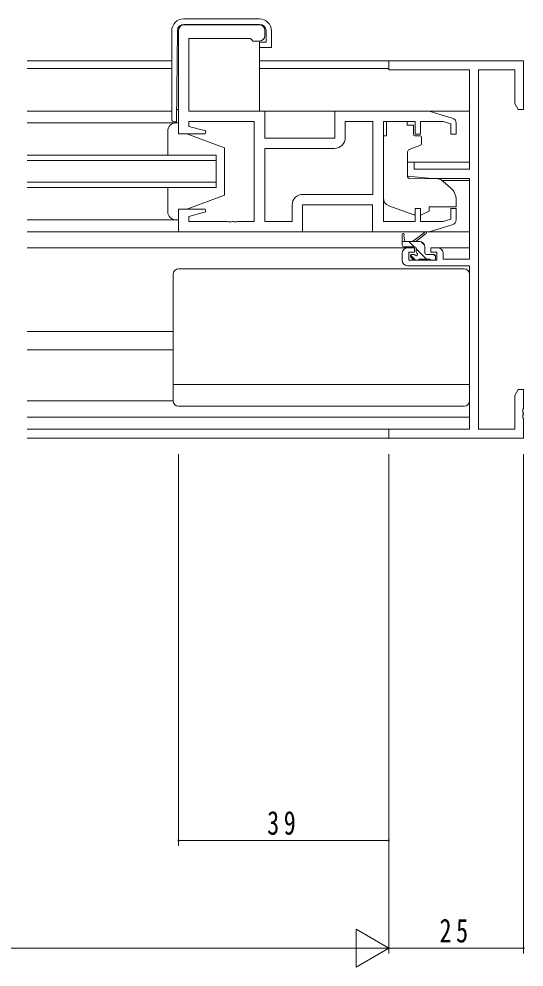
# Model space of a CAD drawing. Units: millimetres, scale not verified. Extents: x -567 to 567, y -403 to 403.
# Drawn here: x 283.6 to 377.4, y -67 to 109 of the extents above; entities that cross this region are included whole.
import ezdxf

# ---------------------------------------------------------------- set-up
doc = ezdxf.new("R2010")
doc.units = ezdxf.units.MM
doc.header["$LTSCALE"] = 2
for name, color, linetype, lineweight in [('0-3_YKK_11', 7, 'Continuous', 18), ('0-4_YKK_12', 2, 'Continuous', 18), ('0-5_YKK_13', 4, 'Continuous', 18), ('0-6_YKK_D', 6, 'Continuous', 18)]:
    doc.layers.add(name, color=color, linetype=linetype, lineweight=lineweight)
doc.styles.add('ＭＳ ゴシック', font='')
doc.styles.get('ＭＳ ゴシック').set_extended_font_data('MS Gothic')

msp = doc.modelspace()

# ---------------------------------------------------------------- linework, layer by layer
at = {"layer": '0-3_YKK_11'}
for p, q in [((314.274, 107.915), (328.274, 107.915)), ((313.274, 87.715), (313.274, 106.915)), ((329.274, 106.915), (329.274, 105.915)), ((326.574, 105.415), (315.204, 105.415)), ((315.204, 105.415), (315.204, 91.915)), ((326.774, 105.215), (326.574, 105.415)), ((327.074, 104.915), (326.774, 105.215)), ((328.274, 104.915), (327.074, 104.915)), ((352.274, 99.585), (352.274, 101.215)), ((352.274, 101.215), (377.274, 101.215)), ((377.274, 101.215), (377.274, 92.215)), ((367.274, 99.585), (352.274, 99.585)), ((367.274, 81.115), (367.274, 99.585)), ((375.644, 99.585), (368.904, 99.585)), ((368.904, 99.585), (368.904, 32.845)), ((375.644, 93.306), (375.644, 99.585)), ((376.274, 92.215), (375.644, 93.306)), ((315.204, 91.915), (329.274, 91.915)), ((329.274, 91.915), (329.274, 86.915)), ((342.274, 86.915), (342.274, 91.915)), ((342.274, 91.915), (359.774, 91.915)), ((359.774, 91.915), (364.061, 90.629)), ((377.274, 92.215), (376.274, 92.215)), ((315.204, 89.985), (315.204, 89.068)), ((327.274, 89.985), (315.204, 89.985)), ((327.274, 71.445), (327.274, 89.985)), ((344.204, 86.985), (344.204, 89.985)), ((344.204, 89.985), (349.344, 89.985)), ((349.344, 89.985), (349.344, 76.445)), ((349.344, 89.985), (349.344, 76.445)), ((357.174, 89.985), (351.274, 89.985)), ((351.274, 89.985), (351.274, 71.445)), ((362.379, 89.985), (358.174, 89.985)), ((315.204, 89.068), (318.303, 88.237)), ((318.303, 88.237), (318.235, 87.715)), ((318.235, 87.715), (313.274, 87.715)), ((329.274, 86.915), (342.274, 86.915)), ((329.274, 71.445), (329.274, 84.985)), ((329.274, 84.985), (342.204, 84.985)), ((356.974, 81.115), (367.274, 81.115)), ((360.274, 79.415), (355.774, 79.809)), ((367.274, 79.415), (360.274, 79.415)), ((367.274, 64.415), (367.274, 79.415)), ((349.344, 76.445), (336.344, 76.445)), ((334.344, 74.445), (334.344, 71.445)), ((336.274, 74.515), (336.274, 69.515)), ((349.274, 74.515), (336.274, 74.515)), ((349.274, 69.515), (349.274, 74.515)), ((313.274, 69.515), (313.274, 73.715)), ((313.274, 73.715), (318.235, 73.715)), ((318.303, 73.193), (315.204, 72.362)), ((315.204, 72.362), (315.204, 71.445)), ((318.235, 73.715), (318.303, 73.193)), ((315.204, 71.445), (322.316, 71.445)), ((324.232, 71.445), (327.274, 71.445)), ((334.344, 71.445), (329.274, 71.445)), ((351.274, 71.445), (357.174, 71.445)), ((358.174, 71.445), (362.379, 71.445)), ((364.061, 70.801), (359.774, 69.515)), ((336.274, 69.515), (313.274, 69.515)), ((359.774, 69.515), (349.274, 69.515)), ((354.774, 64.215), (354.774, 65.515)), ((355.974, 64.215), (361.174, 64.215)), ((367.274, 63.215), (355.774, 63.215)), ((367.274, 32.845), (367.274, 63.215)), ((368.904, 32.845), (375.644, 32.845)), ((377.274, 31.215), (352.274, 31.215))]:
    msp.add_line(p, q, dxfattribs=at)
for points in [[(358.174, 89.985), (358.174, 87.615), (357.174, 87.615), (357.174, 89.985)], [(364.774, 89.671), (364.774, 87.615), (363.774, 87.615), (363.774, 89.567), (362.379, 89.985)], [(355.774, 79.809), (355.774, 82.415), (356.974, 82.415), (356.974, 81.115)], [(357.174, 71.445), (357.174, 73.815), (358.174, 73.815), (358.174, 71.445)], [(362.379, 71.445), (363.774, 71.864), (363.774, 73.815), (364.774, 73.815), (364.774, 71.759)], [(322.316, 71.445), (322.499, 71.325), (323.049, 71.325)], [(323.049, 71.325), (323.232, 71.445), (323.316, 71.445), (323.499, 71.325), (324.049, 71.325), (324.232, 71.445)], [(355.774, 66.515), (357.074, 66.515), (357.074, 65.715), (355.974, 65.715), (355.974, 64.215)], [(361.174, 64.215), (361.174, 65.715), (360.074, 65.715), (360.074, 66.515), (361.374, 66.515)], [(362.374, 65.515), (362.374, 64.415), (367.274, 64.415)], [(375.644, 32.845), (375.644, 39.124), (376.274, 40.215), (377.274, 40.215)], [(377.274, 40.215), (377.274, 36.673), (377.154, 36.49), (377.154, 35.94), (377.274, 35.757), (377.274, 35.673), (377.154, 35.49), (377.154, 34.94), (377.274, 34.757), (377.274, 31.215)], [(352.274, 31.215), (352.274, 32.845), (367.274, 32.845)]]:
    msp.add_lwpolyline(points, dxfattribs=at)
for centre, radius, start, end in [((314.274, 106.915), 1, 90.00001, 179.99999), ((328.274, 106.915), 1, 0.00001, 89.99999), ((328.274, 105.915), 1, 270.00001, 359.99999), ((363.774, 89.671), 1, 359.99996, 73.30074), ((342.204, 86.985), 2, 270.00001, 359.99999), ((336.344, 74.445), 2, 90.00001, 179.99999), ((363.774, 71.759), 1, 286.69926, 0.00004), ((355.774, 65.515), 1, 90.00001, 179.99999), ((361.374, 65.515), 1, 0.00001, 89.99999), ((355.774, 64.215), 1, 180.00001, 269.99999)]:
    msp.add_arc(centre, radius, start, end, dxfattribs=at)
at = {"layer": '0-4_YKK_12'}
for p, q in [((285.149, 101.215), (312, 101.215)), ((328.3, 101.215), (352.574, 101.215)), ((312, 99.815), (285.149, 99.815)), ((352.282, 99.815), (328.3, 99.815)), ((312, 91.915), (285.149, 91.915)), ((367.274, 91.915), (328.774, 91.915)), ((320.274, 83.715), (285.149, 83.715)), ((320.274, 77.715), (320.274, 83.715)), ((285.149, 82.715), (320.274, 82.715)), ((367.274, 82.415), (355.774, 82.415)), ((320.274, 78.715), (285.149, 78.715)), ((285.149, 77.715), (320.274, 77.715)), ((367.274, 79.015), (362.151, 79.015)), ((313.774, 69.515), (285.149, 69.515)), ((355.774, 66.515), (285.149, 66.515)), ((367.274, 66.515), (361.374, 66.515)), ((312.274, 51.015), (285.149, 51.015)), ((312.274, 47.615), (285.149, 47.615)), ((285.149, 35.115), (367.274, 35.115)), ((352.574, 32.845), (285.149, 32.845)), ((285.149, 31.215), (352.574, 31.215))]:
    msp.add_line(p, q, dxfattribs=at)
at = {"layer": '0-5_YKK_13'}
for p, q in [((314.2, 109.015), (328.3, 109.015)), ((328.3, 108.015), (314.248, 108.015)), ((312, 90.415), (312, 106.815)), ((313.048, 106.826), (312.9, 89.916)), ((329.5, 104.715), (329.5, 106.815)), ((330.5, 106.815), (330.5, 103.715)), ((328.3, 104.715), (329.5, 104.715)), ((328.3, 104.715), (328.3, 91.915)), ((330, 103.715), (328.3, 103.715)), ((330.5, 103.715), (330, 103.715)), ((313.274, 92.215), (312.92, 92.215)), ((312.9, 89.916), (312.5, 89.915)), ((355.674, 89.985), (351.874, 89.985)), ((351.874, 89.985), (351.874, 89.315)), ((355.674, 89.985), (355.674, 89.315)), ((285.149, 89.714), (313.274, 89.714)), ((311.274, 83.715), (311.274, 88.215)), ((355.674, 89.315), (356.844, 89.315)), ((356.844, 88.315), (356.844, 89.315)), ((356.844, 88.315), (356.844, 87.615)), ((314.774, 87.715), (321.774, 85.115)), ((351.874, 87.315), (351.274, 87.315)), ((351.274, 75.76), (351.274, 87.315)), ((357.144, 87.315), (358.074, 87.315)), ((358.374, 87.015), (358.374, 85.965)), ((321.774, 85.115), (321.774, 76.315)), ((358.045, 85.495), (356.045, 84.767)), ((355.774, 84.319), (355.774, 79.712)), ((355.991, 79.413), (361.377, 79.366)), ((311.274, 73.215), (311.274, 77.715)), ((362.011, 79.132), (363.702, 77.713)), ((314.774, 73.715), (321.774, 76.315)), ((356.902, 72.675), (352.265, 74.349)), ((364.774, 75.415), (364.774, 74.115)), ((358.468, 72.709), (359.774, 73.318)), ((313.274, 71.715), (285.149, 71.715)), ((349.774, 69.515), (335.774, 69.515)), ((354.774, 67.015), (354.774, 69.015)), ((355.074, 68.841), (355.273, 67.715)), ((356.674, 67.715), (358.892, 69.398)), ((357.274, 67.715), (359.093, 69.116)), ((359.701, 69.515), (367.274, 69.515)), ((357.974, 67.715), (354.774, 67.715)), ((356.992, 66.715), (355.992, 67.715)), ((358.924, 67.028), (358.287, 67.665)), ((357.074, 66.715), (355.074, 66.715)), ((357.246, 64.215), (356.308, 65.154)), ((356.574, 65.315), (356.913, 65.315)), ((357.374, 65.776), (357.374, 66.415)), ((359.292, 64.415), (357.374, 66.333)), ((358.974, 65.615), (358.974, 66.715)), ((359.274, 65.315), (360.674, 65.315)), ((360.974, 64.978), (360.637, 65.315)), ((356.862, 64.303), (356.362, 64.803)), ((357.674, 64.215), (357.074, 64.215)), ((359.974, 64.415), (357.874, 64.415)), ((360.674, 64.215), (360.174, 64.215)), ((360.974, 65.015), (360.974, 64.515)), ((312.274, 38.115), (312.274, 61.615)), ((366.274, 62.615), (313.274, 62.615)), ((367.274, 38.115), (367.274, 61.615)), ((367.274, 41.155), (312.274, 41.155)), ((312.274, 38.115), (285.149, 38.115)), ((366.274, 37.115), (313.274, 37.115))]:
    msp.add_line(p, q, dxfattribs=at)
for points in [[(312.774, 89.715), (313.274, 89.715), (313.274, 87.715), (314.774, 87.715)], [(351.874, 87.315), (351.874, 88.315), (351.874, 89.315)], [(364.774, 74.115), (359.774, 74.115), (359.774, 73.815), (359.774, 73.318)], [(314.774, 73.715), (313.274, 73.715), (313.274, 71.715), (312.774, 71.715)]]:
    msp.add_lwpolyline(points, dxfattribs=at)
for centre, radius, start, end in [((314.2, 106.815), 2.2, 90, 180), ((314.248, 106.815), 1.2, 90, 179.5), ((328.3, 106.815), 2.2, 0, 90), ((328.3, 106.815), 1.2, 0, 90), ((312.5, 90.415), 0.5, 180, 270), ((312.774, 88.215), 1.5, 90, 180), ((357.144, 87.615), 0.3, 180, 270), ((358.074, 87.015), 0.3, 0, 90), ((356.274, 84.319), 0.5, 110, 180), ((357.874, 85.965), 0.5, 290, 0), ((356.074, 79.712), 0.3, 180, 269.5), ((361.368, 78.366), 1, 50, 89.5), ((361.774, 75.415), 3, 0, 50), ((352.774, 75.76), 1.5, 180, 250.14674), ((312.774, 73.215), 1.5, 180, 270), ((357.242, 73.615), 1, 250.14674, 266.11316), ((358.045, 73.615), 1, 277.40692, 295), ((354.974, 69.015), 0.2, 300, 180), ((359.074, 69.315), 0.2, 275.58289, 155.58289), ((355.074, 67.015), 0.3, 180, 270), ((357.974, 66.715), 1, 0, 90), ((356.574, 65.015), 0.3, 90, 225), ((356.913, 65.015), 0.3, 33.05573, 90), ((357.074, 66.415), 0.3, 0, 90), ((357.374, 65.315), 0.25, 213.05573, 56.94427), ((357.674, 65.776), 0.3, 180, 236.94427), ((359.274, 65.615), 0.3, 180, 270), ((360.674, 65.015), 0.3, 0, 90), ((357.074, 64.515), 0.3, 225, 270), ((357.674, 64.415), 0.2, 270, 0), ((360.174, 64.415), 0.2, 180, 270), ((360.674, 64.515), 0.3, 270, 0), ((313.274, 61.615), 1, 90, 180), ((366.274, 61.615), 1, 0, 90), ((313.274, 38.115), 1, 180, 270), ((366.274, 38.115), 1, 270, 0)]:
    msp.add_arc(centre, radius, start, end, dxfattribs=at)
at = {"layer": '0-6_YKK_D'}
for p, q in [((313.274, 28.215), (313.274, -44.485)), ((352.274, 28.215), (352.274, -64.485)), ((352.274, 28.215), (352.274, -44.485)), ((352.274, 28.215), (352.274, -64.485)), ((377.274, 28.215), (377.274, -64.485)), ((352.274, -43.485), (313.274, -43.485)), ((346.212, -59.985), (346.212, -66.985)), ((352.274, -63.485), (346.212, -59.985)), ((-140.726, -63.485), (345.274, -63.485)), ((352.274, -63.485), (340.15, -63.485)), ((352.274, -63.485), (346.212, -66.985)), ((352.274, -63.485), (377.274, -63.485))]:
    msp.add_line(p, q, dxfattribs=at)
for centre, start, end in [((313.274, -43.485), 0, 180), ((313.274, -43.485), 180, 0), ((352.274, -43.485), 0, 180), ((352.274, -43.485), 180, 0), ((377.274, -63.485), 0, 180), ((377.274, -63.485), 180, 0)]:
    msp.add_arc(centre, 0.106, start, end, dxfattribs=at)

# ---------------------------------------------------------------- texts
at = {"layer": '0-6_YKK_D', "color": 7, "char_height": 4.399, "attachment_point": 7, "style": 'ＭＳ ゴシック'}
for s, insert in [('\\T1.37;\\W0.75;39', (329.704, -42.485)), ('\\T1.37;\\W0.75;25', (361.692, -62.485))]:
    msp.add_mtext(s, dxfattribs=dict(at, insert=insert))

doc.saveas('drawing.dxf')
